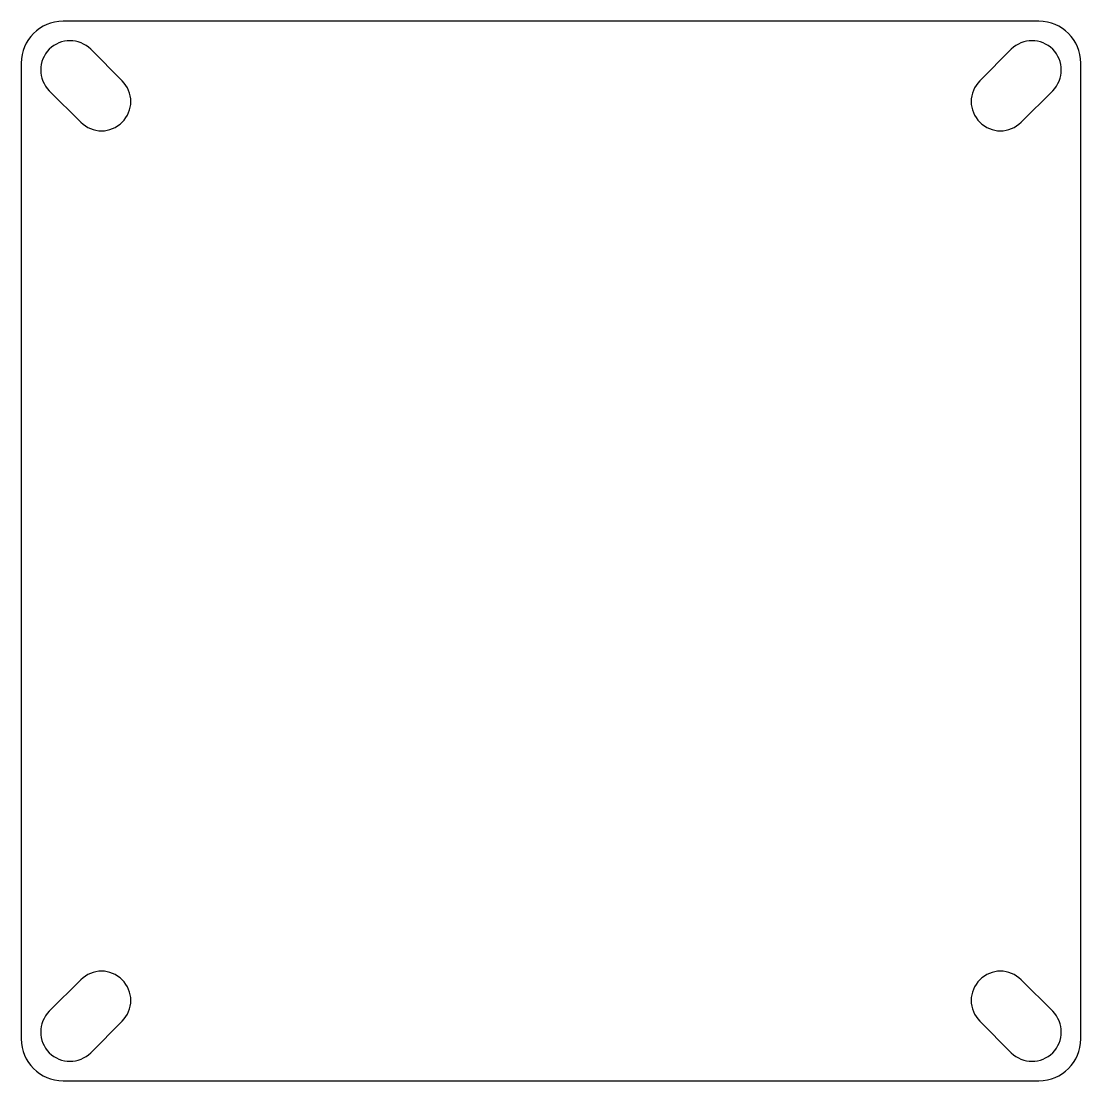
# Model space of a CAD drawing. Header units: millimetres. Extents: x -19 to 19, y -19 to 19.
import ezdxf

# ---------------------------------------------------------------- set-up
doc = ezdxf.new("R2010")
doc.units = ezdxf.units.MM
doc.layers.add('Shape2DView', color=7, linetype='CONTINUOUS')

msp = doc.modelspace()

# ---------------------------------------------------------------- linework, layer by layer
at = {"layer": 'Shape2DView'}
for p, q in [((17.5, 19), (-17.5, 19)), ((-15.376, 16.861), (-16.508, 17.992)), ((15.376, 16.861), (16.508, 17.992)), ((-19, 17.5), (-19, -17.5)), ((19, -17.5), (19, 17.5)), ((-16.861, 15.376), (-17.992, 16.508)), ((16.861, 15.376), (17.992, 16.508)), ((-16.861, -15.376), (-17.992, -16.508)), ((16.861, -15.376), (17.992, -16.508)), ((-15.376, -16.861), (-16.508, -17.992)), ((15.376, -16.861), (16.508, -17.992)), ((-17.5, -19), (17.5, -19))]:
    msp.add_line(p, q, dxfattribs=at)
for centre, radius, start, end in [((-17.5, 17.5), 1.5, 90, 180), ((17.5, 17.5), 1.5, 0, 90), ((-17.25, 17.25), 1.05, 45, -135), ((17.25, 17.25), 1.05, -45, 135), ((-16.119, 16.119), 1.05, -135, 45), ((16.119, 16.119), 1.05, 135, -45), ((-16.119, -16.119), 1.05, -45, 135), ((16.119, -16.119), 1.05, 45, -135), ((-17.25, -17.25), 1.05, 135, -45), ((17.25, -17.25), 1.05, -135, 45), ((-17.5, -17.5), 1.5, 180, -90), ((17.5, -17.5), 1.5, -90, 0)]:
    msp.add_arc(centre, radius, start, end, dxfattribs=at)

doc.saveas('drawing.dxf')
